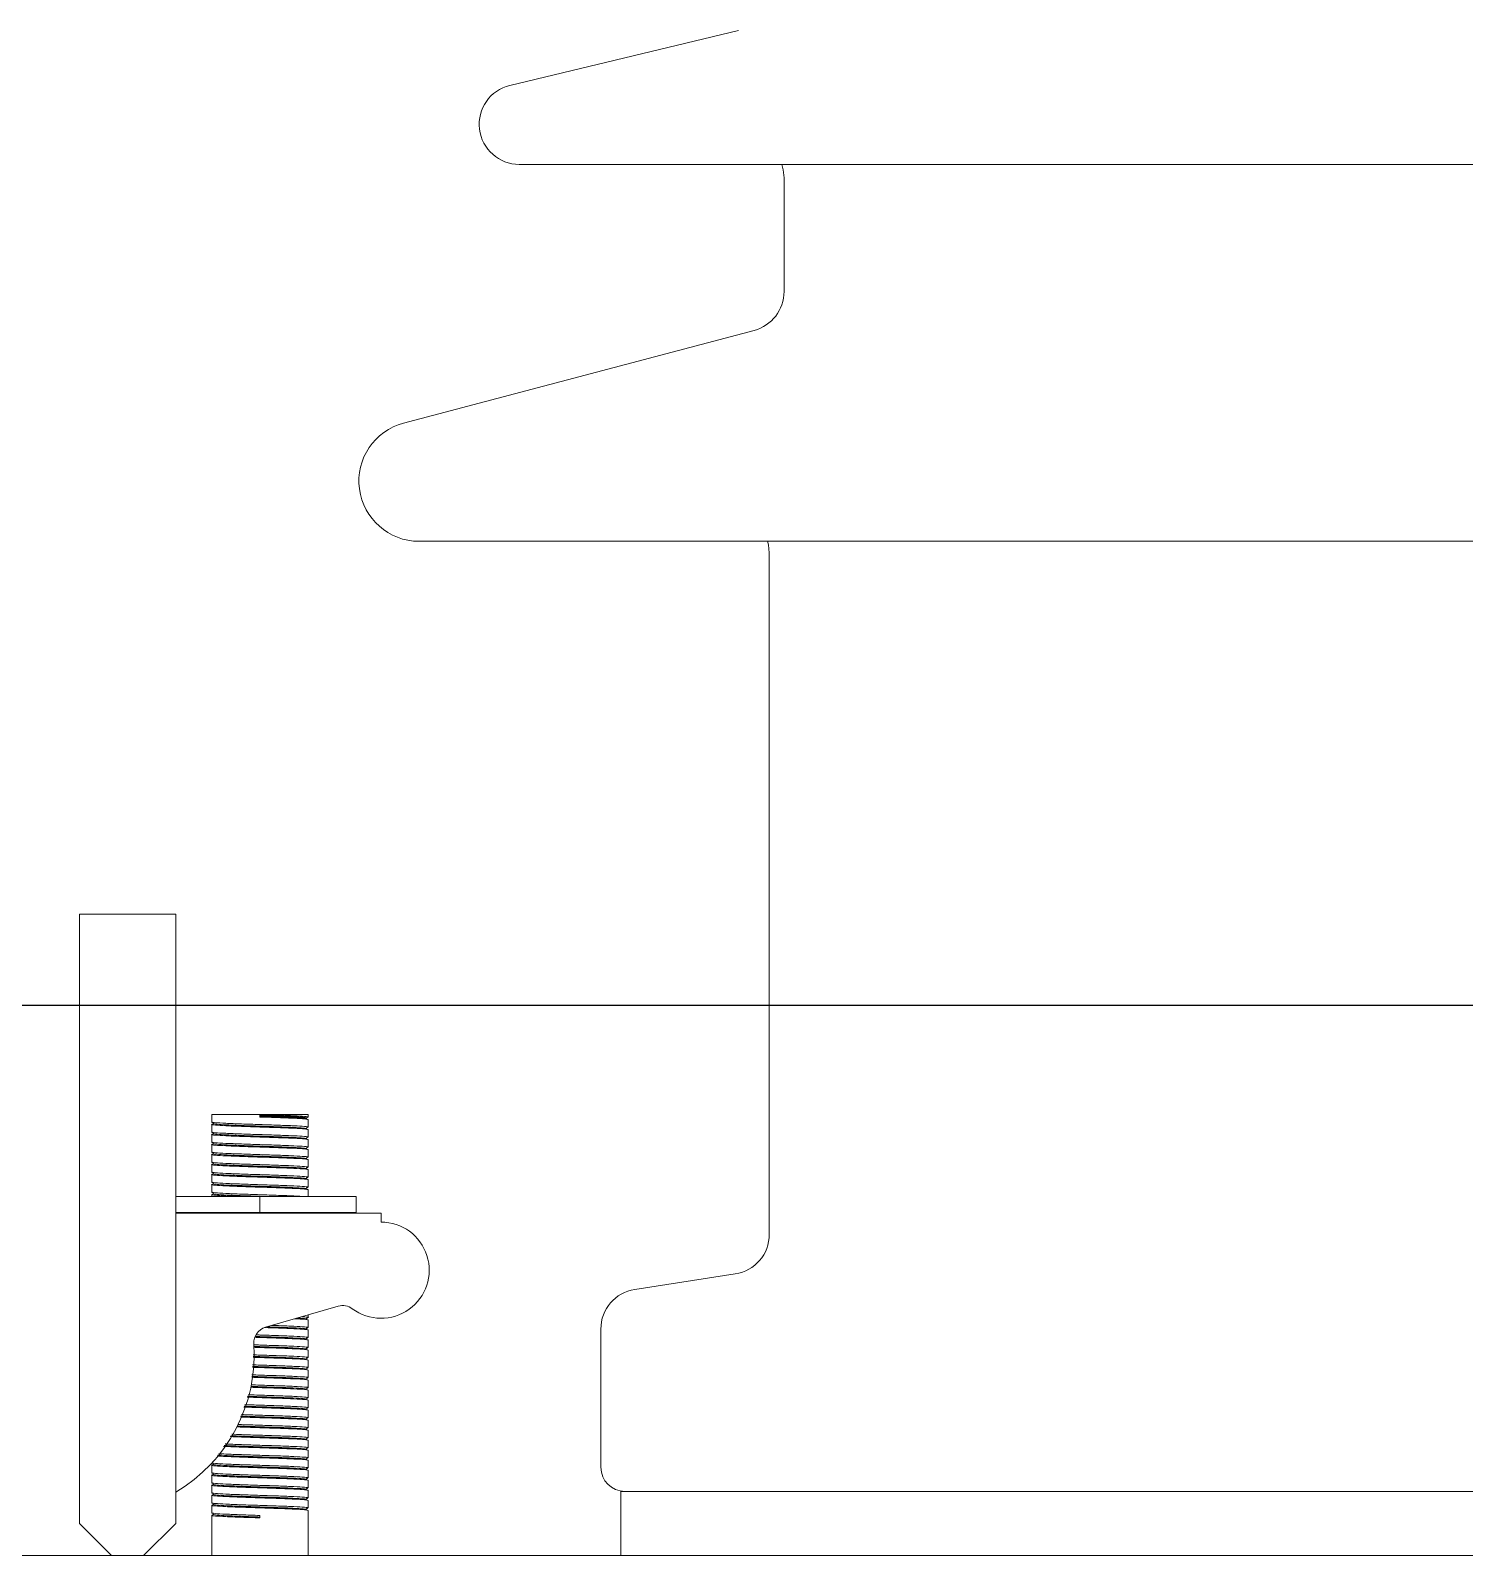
# Model space of a CAD drawing. Header units: millimetres. Extents: x 30710 to 48779, y -19256 to -8564.
# Drawn here: x 39773.4 to 39952.2, y -10654.8 to -10464.6 of the extents above; entities that cross this region are included whole.
import ezdxf

# ---------------------------------------------------------------- set-up
doc = ezdxf.new("R2010")
doc.units = ezdxf.units.MM
doc.header["$LTSCALE"] = 10
doc.layers.get('Defpoints').update_dxf_attribs({"lineweight": 25})
doc.layers.add('粗实线', color=4, linetype='Continuous', lineweight=18)

msp = doc.modelspace()

# ---------------------------------------------------------------- linework, layer by layer
at = {"layer": 'Defpoints'}
msp.add_line((30710.22, -10586.157), (45830.22, -10586.157), dxfattribs=at)
at = {"layer": '粗实线'}
for p, q in [((39833.21, -10471.428), (39861.704, -10464.583)), ((40044.713, -10481.29), (39834.378, -10481.29)), ((39867.378, -10497.151), (39867.378, -10482.947)), ((39819.96, -10513.539), (39863.656, -10501.985)), ((40057.213, -10528.29), (39821.878, -10528.29)), ((39865.545, -10614.73), (39865.536, -10529.721)), ((39779.545, -10574.79), (39791.545, -10574.79)), ((39779.545, -10574.79), (39779.545, -10609.79)), ((39791.545, -10574.79), (39791.545, -10609.79)), ((39796.045, -10600.727), (39796.045, -10599.79)), ((39802.045, -10599.79), (39796.045, -10599.79)), ((39802.045, -10599.79), (39802.045, -10600.099)), ((39808.045, -10599.79), (39802.045, -10599.79)), ((39808.045, -10599.79), (39808.045, -10600.102)), ((39796.045, -10601.977), (39796.045, -10601.036)), ((39808.045, -10600.411), (39808.045, -10601.352)), ((39808.045, -10601.661), (39808.045, -10602.602)), ((39796.045, -10603.227), (39796.045, -10602.286)), ((39796.045, -10604.477), (39796.045, -10603.536)), ((39808.045, -10602.911), (39808.045, -10603.852)), ((39796.045, -10605.727), (39796.045, -10604.786)), ((39808.045, -10604.161), (39808.045, -10605.102)), ((39808.045, -10605.411), (39808.045, -10606.352)), ((39796.045, -10606.977), (39796.045, -10606.036)), ((39796.045, -10608.227), (39796.045, -10607.286)), ((39808.045, -10606.661), (39808.045, -10607.602)), ((39796.045, -10609.477), (39796.045, -10608.536)), ((39808.045, -10607.911), (39808.045, -10608.852)), ((39808.045, -10609.161), (39808.045, -10610.002)), ((39779.545, -10609.79), (39779.545, -10650.79)), ((39791.545, -10609.79), (39791.545, -10650.79)), ((39791.545, -10610.002), (39802.045, -10610.002)), ((39796.045, -10610.002), (39796.045, -10609.786)), ((39802.045, -10610.002), (39802.045, -10612.002)), ((39802.045, -10610.002), (39814.045, -10610.002)), ((39814.045, -10610.002), (39814.045, -10612.002)), ((39791.545, -10612.002), (39802.045, -10612.002)), ((39791.545, -10612.102), (39817.144, -10612.102)), ((39802.045, -10612.002), (39814.045, -10612.002)), ((39808.045, -10612.002), (39808.045, -10612.102)), ((39817.144, -10612.102), (39817.144, -10613.202)), ((39848.785, -10621.599), (39861.306, -10619.673)), ((39811.803, -10623.694), (39802.732, -10626.327)), ((39808.045, -10624.785), (39808.045, -10625.102)), ((39808.045, -10625.411), (39808.045, -10626.352)), ((39808.045, -10626.661), (39808.045, -10627.602)), ((39844.545, -10643.79), (39844.545, -10626.541)), ((39808.045, -10627.911), (39808.045, -10628.852)), ((39808.045, -10629.161), (39808.045, -10630.102)), ((39808.045, -10630.411), (39808.045, -10631.352)), ((39808.045, -10631.661), (39808.045, -10632.602)), ((39808.045, -10632.911), (39808.045, -10633.852)), ((39808.045, -10634.161), (39808.045, -10635.102)), ((39808.045, -10635.411), (39808.045, -10636.352)), ((39808.045, -10636.661), (39808.045, -10637.602)), ((39808.045, -10637.911), (39808.045, -10638.852)), ((39808.045, -10639.161), (39808.045, -10640.102)), ((39808.045, -10640.411), (39808.045, -10641.352)), ((39808.045, -10641.661), (39808.045, -10642.602)), ((39796.045, -10644.477), (39796.045, -10643.536)), ((39808.045, -10642.911), (39808.045, -10643.852)), ((39796.045, -10645.727), (39796.045, -10644.786)), ((39808.045, -10644.161), (39808.045, -10645.102)), ((39808.045, -10645.411), (39808.045, -10646.352)), ((39796.045, -10646.977), (39796.045, -10646.036)), ((39796.045, -10648.227), (39796.045, -10647.286)), ((39808.045, -10646.661), (39808.045, -10647.602)), ((39847.045, -10654.79), (39847.045, -10646.79)), ((39847.045, -10646.79), (39939.545, -10646.79)), ((39939.545, -10646.79), (40000.281, -10646.79)), ((39796.045, -10649.477), (39796.045, -10648.536)), ((39808.045, -10647.911), (39808.045, -10648.852)), ((39808.045, -10649.161), (39808.045, -10654.79)), ((39783.545, -10654.79), (39779.545, -10650.79)), ((39791.545, -10650.79), (39787.545, -10654.79)), ((39796.045, -10654.79), (39796.045, -10649.786)), ((39802.045, -10650.099), (39802.045, -10649.79)), ((40124.545, -10654.79), (39094.545, -10654.79))]:
    msp.add_line(p, q, dxfattribs=at)
for points in [[(39867.378, -10482.947), (39867.282, -10481.972), (39867.095, -10481.29)], [(39865.536, -10529.721), (39865.44, -10528.745), (39865.327, -10528.29)]]:
    msp.add_lwpolyline(points, dxfattribs=at)
for centre, radius, start, end in [((39834.378, -10476.29), 5, 103.50795, 270), ((39862.378, -10497.151), 5, 284.81144, 360), ((39821.878, -10520.79), 7.5, 104.81144, 270), ((39817.144, -10619.202), 6, 233.28344, 90), ((39860.545, -10614.731), 5, 278.74616, 0.00618), ((39849.545, -10626.541), 5, 98.74616, 180), ((39812.361, -10625.615), 2, 53.28344, 106.18265), ((39803.289, -10628.248), 2, 106.18265, 183.81504), ((39781.338, -10629.711), 20, 300.68869, 3.81504), ((39847.545, -10643.79), 3, 180, 270)]:
    msp.add_arc(centre, radius, start, end, dxfattribs=at)
for points, knots in [([(39802.045, -10599.79), (39802.829, -10599.816), (39804.398, -10599.868), (39806.413, -10599.946), (39807.678, -10600.024), (39808.198, -10600.08), (39808.005, -10600.11), (39807.981, -10600.113)], [0, 0, 0, 0, 1.4695606, 2.9391213, 4.4086819, 5.8782426, 6.0836959, 6.0836959, 6.0836959, 6.0836959]), ([(39802.045, -10599.988), (39802.807, -10600.014), (39804.329, -10600.066), (39806.249, -10600.145), (39807.592, -10600.223), (39807.767, -10600.275), (39807.854, -10600.301)], [0, 0, 0, 0, 1.4558524, 2.9117047, 4.3675571, 5.8214592, 5.8214592, 5.8214592, 5.8214592]), ([(39808.036, -10600.113), (39808.004, -10600.131), (39807.941, -10600.168), (39807.877, -10600.205), (39807.845, -10600.224)], [0, 0, 0, 0, 0.11047373, 0.22094307, 0.22094307, 0.22094307, 0.22094307]), ([(39796.109, -10601.025), (39796.086, -10601.029), (39795.893, -10601.058), (39796.413, -10601.114), (39797.677, -10601.192), (39799.694, -10601.27), (39802.043, -10601.349), (39804.404, -10601.427), (39806.387, -10601.505), (39807.775, -10601.583), (39807.955, -10601.635), (39808.045, -10601.661)], [0, 0, 0, 0, 0.207761, 1.6938278, 3.1798946, 4.6659615, 6.1520283, 7.6380951, 9.1241619, 10.6102287, 12.0962955, 12.0962955, 12.0962955, 12.0962955]), ([(39796.045, -10600.727), (39796.136, -10600.753), (39796.316, -10600.805), (39797.704, -10600.884), (39799.686, -10600.962), (39802.047, -10601.04), (39804.397, -10601.118), (39806.413, -10601.196), (39807.678, -10601.274), (39808.198, -10601.33), (39808.005, -10601.36), (39807.981, -10601.363)], [0, 0, 0, 0, 1.4860668, 2.9721336, 4.4582004, 5.9442673, 7.4303341, 8.9164009, 10.4024677, 11.8885345, 12.0962955, 12.0962955, 12.0962955, 12.0962955]), ([(39796.246, -10600.849), (39796.214, -10600.83), (39796.15, -10600.793), (39796.086, -10600.756), (39796.055, -10600.738)], [0, 0, 0, 0, 0.11046934, 0.22094307, 0.22094307, 0.22094307, 0.22094307]), ([(39796.055, -10601.025), (39796.086, -10601.007), (39796.15, -10600.97), (39796.214, -10600.933), (39796.246, -10600.915)], [0, 0, 0, 0, 0.11047373, 0.22094307, 0.22094307, 0.22094307, 0.22094307]), ([(39796.246, -10602.099), (39796.214, -10602.08), (39796.15, -10602.043), (39796.086, -10602.006), (39796.055, -10601.988)], [0, 0, 0, 0, 0.11046934, 0.22094307, 0.22094307, 0.22094307, 0.22094307]), ([(39796.117, -10601.99), (39796.197, -10602.012), (39796.373, -10602.06), (39797.708, -10602.134), (39799.685, -10602.212), (39802.048, -10602.29), (39804.397, -10602.368), (39806.413, -10602.446), (39807.678, -10602.524), (39808.198, -10602.58), (39808.005, -10602.61), (39807.981, -10602.613)], [0, 0, 0, 0, 1.2690968, 2.7753094, 4.281522, 5.7877346, 7.2939472, 8.8001598, 10.3063724, 11.812585, 12.0231626, 12.0231626, 12.0231626, 12.0231626]), ([(39796.236, -10600.926), (39796.324, -10600.952), (39796.498, -10601.004), (39797.842, -10601.082), (39799.762, -10601.16), (39802.045, -10601.238), (39804.329, -10601.316), (39806.249, -10601.395), (39807.592, -10601.473), (39807.767, -10601.525), (39807.854, -10601.551)], [0, 0, 0, 0, 1.455684, 2.9113679, 4.3670519, 5.8227359, 7.2784198, 8.7341038, 10.1897878, 11.6435217, 11.6435217, 11.6435217, 11.6435217]), ([(39808.036, -10601.363), (39808.004, -10601.381), (39807.941, -10601.418), (39807.877, -10601.455), (39807.845, -10601.474)], [0, 0, 0, 0, 0.11047373, 0.22094307, 0.22094307, 0.22094307, 0.22094307]), ([(39796.109, -10602.275), (39796.086, -10602.279), (39795.893, -10602.308), (39796.413, -10602.364), (39797.677, -10602.442), (39799.694, -10602.52), (39802.043, -10602.599), (39804.404, -10602.677), (39806.387, -10602.755), (39807.775, -10602.833), (39807.955, -10602.885), (39808.045, -10602.911)], [0, 0, 0, 0, 0.207761, 1.6938278, 3.1798946, 4.6659615, 6.1520283, 7.6380951, 9.1241619, 10.6102287, 12.0962955, 12.0962955, 12.0962955, 12.0962955]), ([(39796.109, -10603.525), (39796.086, -10603.529), (39795.893, -10603.558), (39796.413, -10603.614), (39797.677, -10603.692), (39799.694, -10603.77), (39802.043, -10603.849), (39804.404, -10603.927), (39806.387, -10604.005), (39807.775, -10604.083), (39807.955, -10604.135), (39808.045, -10604.161)], [0, 0, 0, 0, 0.207761, 1.6938278, 3.1798946, 4.6659615, 6.1520283, 7.6380951, 9.1241619, 10.6102287, 12.0962955, 12.0962955, 12.0962955, 12.0962955]), ([(39796.055, -10602.275), (39796.086, -10602.257), (39796.15, -10602.22), (39796.214, -10602.183), (39796.246, -10602.165)], [0, 0, 0, 0, 0.11047373, 0.22094307, 0.22094307, 0.22094307, 0.22094307]), ([(39796.246, -10603.349), (39796.214, -10603.33), (39796.15, -10603.293), (39796.086, -10603.256), (39796.055, -10603.238)], [0, 0, 0, 0, 0.11046934, 0.22094307, 0.22094307, 0.22094307, 0.22094307]), ([(39796.055, -10603.525), (39796.086, -10603.507), (39796.15, -10603.47), (39796.214, -10603.433), (39796.246, -10603.415)], [0, 0, 0, 0, 0.11047373, 0.22094307, 0.22094307, 0.22094307, 0.22094307]), ([(39796.117, -10603.24), (39796.197, -10603.262), (39796.373, -10603.31), (39797.708, -10603.384), (39799.685, -10603.462), (39802.048, -10603.54), (39804.397, -10603.618), (39806.413, -10603.696), (39807.678, -10603.774), (39808.198, -10603.83), (39808.005, -10603.86), (39807.981, -10603.863)], [0, 0, 0, 0, 1.2690968, 2.7753094, 4.281522, 5.7877346, 7.2939472, 8.8001598, 10.3063724, 11.812585, 12.0231626, 12.0231626, 12.0231626, 12.0231626]), ([(39796.236, -10602.176), (39796.324, -10602.202), (39796.498, -10602.254), (39797.842, -10602.332), (39799.762, -10602.41), (39802.045, -10602.488), (39804.329, -10602.566), (39806.249, -10602.645), (39807.592, -10602.723), (39807.767, -10602.775), (39807.854, -10602.801)], [0, 0, 0, 0, 1.455684, 2.9113679, 4.3670519, 5.8227359, 7.2784198, 8.7341038, 10.1897878, 11.6435217, 11.6435217, 11.6435217, 11.6435217]), ([(39796.236, -10603.426), (39796.324, -10603.452), (39796.498, -10603.504), (39797.842, -10603.582), (39799.762, -10603.66), (39802.045, -10603.738), (39804.329, -10603.816), (39806.249, -10603.895), (39807.592, -10603.973), (39807.767, -10604.025), (39807.854, -10604.051)], [0, 0, 0, 0, 1.455684, 2.9113679, 4.3670519, 5.8227359, 7.2784198, 8.7341038, 10.1897878, 11.6435217, 11.6435217, 11.6435217, 11.6435217]), ([(39808.036, -10602.613), (39808.004, -10602.631), (39807.941, -10602.668), (39807.877, -10602.705), (39807.845, -10602.724)], [0, 0, 0, 0, 0.11047373, 0.22094307, 0.22094307, 0.22094307, 0.22094307]), ([(39808.036, -10603.863), (39808.004, -10603.881), (39807.941, -10603.918), (39807.877, -10603.955), (39807.845, -10603.974)], [0, 0, 0, 0, 0.11047373, 0.22094307, 0.22094307, 0.22094307, 0.22094307]), ([(39796.109, -10604.775), (39796.086, -10604.779), (39795.893, -10604.808), (39796.413, -10604.864), (39797.677, -10604.942), (39799.694, -10605.02), (39802.043, -10605.099), (39804.404, -10605.177), (39806.387, -10605.255), (39807.775, -10605.333), (39807.955, -10605.385), (39808.045, -10605.411)], [0, 0, 0, 0, 0.207761, 1.6938278, 3.1798946, 4.6659615, 6.1520283, 7.6380951, 9.1241619, 10.6102287, 12.0962955, 12.0962955, 12.0962955, 12.0962955]), ([(39796.045, -10604.477), (39796.136, -10604.503), (39796.316, -10604.555), (39797.704, -10604.634), (39799.686, -10604.712), (39802.047, -10604.79), (39804.397, -10604.868), (39806.413, -10604.946), (39807.678, -10605.024), (39808.198, -10605.08), (39808.005, -10605.11), (39807.981, -10605.113)], [0, 0, 0, 0, 1.4860668, 2.9721336, 4.4582004, 5.9442673, 7.4303341, 8.9164009, 10.4024677, 11.8885345, 12.0962955, 12.0962955, 12.0962955, 12.0962955]), ([(39796.246, -10604.599), (39796.214, -10604.58), (39796.15, -10604.543), (39796.086, -10604.506), (39796.055, -10604.488)], [0, 0, 0, 0, 0.11046934, 0.22094307, 0.22094307, 0.22094307, 0.22094307]), ([(39796.055, -10604.775), (39796.086, -10604.757), (39796.15, -10604.72), (39796.214, -10604.683), (39796.246, -10604.665)], [0, 0, 0, 0, 0.11047373, 0.22094307, 0.22094307, 0.22094307, 0.22094307]), ([(39796.246, -10605.849), (39796.214, -10605.83), (39796.15, -10605.793), (39796.086, -10605.756), (39796.055, -10605.738)], [0, 0, 0, 0, 0.11046934, 0.22094307, 0.22094307, 0.22094307, 0.22094307]), ([(39796.055, -10606.025), (39796.086, -10606.007), (39796.15, -10605.97), (39796.214, -10605.933), (39796.246, -10605.915)], [0, 0, 0, 0, 0.11047373, 0.22094307, 0.22094307, 0.22094307, 0.22094307]), ([(39796.117, -10605.74), (39796.197, -10605.762), (39796.373, -10605.81), (39797.708, -10605.884), (39799.685, -10605.962), (39802.048, -10606.04), (39804.397, -10606.118), (39806.413, -10606.196), (39807.678, -10606.274), (39808.198, -10606.33), (39808.005, -10606.36), (39807.981, -10606.363)], [0, 0, 0, 0, 1.2690968, 2.7753094, 4.281522, 5.7877346, 7.2939472, 8.8001598, 10.3063724, 11.812585, 12.0231626, 12.0231626, 12.0231626, 12.0231626]), ([(39796.236, -10604.676), (39796.324, -10604.702), (39796.498, -10604.754), (39797.842, -10604.832), (39799.762, -10604.91), (39802.045, -10604.988), (39804.329, -10605.066), (39806.249, -10605.145), (39807.592, -10605.223), (39807.767, -10605.275), (39807.854, -10605.301)], [0, 0, 0, 0, 1.455684, 2.9113679, 4.3670519, 5.8227359, 7.2784198, 8.7341038, 10.1897878, 11.6435217, 11.6435217, 11.6435217, 11.6435217]), ([(39796.236, -10605.926), (39796.324, -10605.952), (39796.498, -10606.004), (39797.842, -10606.082), (39799.762, -10606.16), (39802.045, -10606.238), (39804.329, -10606.316), (39806.249, -10606.395), (39807.592, -10606.473), (39807.767, -10606.525), (39807.854, -10606.551)], [0, 0, 0, 0, 1.455684, 2.9113679, 4.3670519, 5.8227359, 7.2784198, 8.7341038, 10.1897878, 11.6435217, 11.6435217, 11.6435217, 11.6435217]), ([(39808.036, -10605.113), (39808.004, -10605.131), (39807.941, -10605.168), (39807.877, -10605.205), (39807.845, -10605.224)], [0, 0, 0, 0, 0.11047373, 0.22094307, 0.22094307, 0.22094307, 0.22094307]), ([(39796.109, -10606.025), (39796.086, -10606.029), (39795.893, -10606.058), (39796.413, -10606.114), (39797.677, -10606.192), (39799.694, -10606.27), (39802.043, -10606.349), (39804.404, -10606.427), (39806.387, -10606.505), (39807.775, -10606.583), (39807.955, -10606.635), (39808.045, -10606.661)], [0, 0, 0, 0, 0.207761, 1.6938278, 3.1798946, 4.6659615, 6.1520283, 7.6380951, 9.1241619, 10.6102287, 12.0962955, 12.0962955, 12.0962955, 12.0962955]), ([(39796.109, -10607.275), (39796.086, -10607.279), (39795.893, -10607.308), (39796.413, -10607.364), (39797.677, -10607.442), (39799.694, -10607.52), (39802.043, -10607.599), (39804.404, -10607.677), (39806.387, -10607.755), (39807.775, -10607.833), (39807.955, -10607.885), (39808.045, -10607.911)], [0, 0, 0, 0, 0.207761, 1.6938278, 3.1798946, 4.6659615, 6.1520283, 7.6380951, 9.1241619, 10.6102287, 12.0962955, 12.0962955, 12.0962955, 12.0962955]), ([(39796.045, -10606.977), (39796.136, -10607.003), (39796.316, -10607.055), (39797.704, -10607.134), (39799.686, -10607.212), (39802.047, -10607.29), (39804.397, -10607.368), (39806.413, -10607.446), (39807.678, -10607.524), (39808.198, -10607.58), (39808.005, -10607.61), (39807.981, -10607.613)], [0, 0, 0, 0, 1.4860668, 2.9721336, 4.4582004, 5.9442673, 7.4303341, 8.9164009, 10.4024677, 11.8885345, 12.0962955, 12.0962955, 12.0962955, 12.0962955]), ([(39796.246, -10607.099), (39796.214, -10607.08), (39796.15, -10607.043), (39796.086, -10607.006), (39796.055, -10606.988)], [0, 0, 0, 0, 0.11046934, 0.22094307, 0.22094307, 0.22094307, 0.22094307]), ([(39796.055, -10607.275), (39796.086, -10607.257), (39796.15, -10607.22), (39796.214, -10607.183), (39796.246, -10607.165)], [0, 0, 0, 0, 0.11047373, 0.22094307, 0.22094307, 0.22094307, 0.22094307]), ([(39796.236, -10607.176), (39796.324, -10607.202), (39796.498, -10607.254), (39797.842, -10607.332), (39799.762, -10607.41), (39802.045, -10607.488), (39804.329, -10607.566), (39806.249, -10607.645), (39807.592, -10607.723), (39807.767, -10607.775), (39807.854, -10607.801)], [0, 0, 0, 0, 1.455684, 2.9113679, 4.3670519, 5.8227359, 7.2784198, 8.7341038, 10.1897878, 11.6435217, 11.6435217, 11.6435217, 11.6435217]), ([(39808.036, -10606.363), (39808.004, -10606.381), (39807.941, -10606.418), (39807.877, -10606.455), (39807.845, -10606.474)], [0, 0, 0, 0, 0.11047373, 0.22094307, 0.22094307, 0.22094307, 0.22094307]), ([(39808.036, -10607.613), (39808.004, -10607.631), (39807.941, -10607.668), (39807.877, -10607.705), (39807.845, -10607.724)], [0, 0, 0, 0, 0.11047373, 0.22094307, 0.22094307, 0.22094307, 0.22094307]), ([(39796.109, -10608.525), (39796.086, -10608.529), (39795.893, -10608.558), (39796.413, -10608.614), (39797.677, -10608.692), (39799.694, -10608.77), (39802.043, -10608.849), (39804.404, -10608.927), (39806.387, -10609.005), (39807.775, -10609.083), (39807.955, -10609.135), (39808.045, -10609.161)], [0, 0, 0, 0, 0.207761, 1.6938278, 3.1798946, 4.6659615, 6.1520283, 7.6380951, 9.1241619, 10.6102287, 12.0962955, 12.0962955, 12.0962955, 12.0962955]), ([(39796.246, -10608.349), (39796.214, -10608.33), (39796.15, -10608.293), (39796.086, -10608.256), (39796.055, -10608.238)], [0, 0, 0, 0, 0.11046934, 0.22094307, 0.22094307, 0.22094307, 0.22094307]), ([(39796.055, -10608.525), (39796.086, -10608.507), (39796.15, -10608.47), (39796.214, -10608.433), (39796.246, -10608.415)], [0, 0, 0, 0, 0.11047373, 0.22094307, 0.22094307, 0.22094307, 0.22094307]), ([(39796.246, -10609.599), (39796.214, -10609.58), (39796.15, -10609.543), (39796.086, -10609.506), (39796.055, -10609.488)], [0, 0, 0, 0, 0.11046934, 0.22094307, 0.22094307, 0.22094307, 0.22094307]), ([(39796.055, -10609.775), (39796.086, -10609.757), (39796.15, -10609.72), (39796.214, -10609.683), (39796.246, -10609.665)], [0, 0, 0, 0, 0.11047373, 0.22094307, 0.22094307, 0.22094307, 0.22094307]), ([(39796.117, -10608.24), (39796.197, -10608.262), (39796.373, -10608.31), (39797.708, -10608.384), (39799.685, -10608.462), (39802.048, -10608.54), (39804.397, -10608.618), (39806.413, -10608.696), (39807.678, -10608.774), (39808.198, -10608.83), (39808.005, -10608.86), (39807.981, -10608.863)], [0, 0, 0, 0, 1.2690968, 2.7753094, 4.281522, 5.7877346, 7.2939472, 8.8001598, 10.3063724, 11.812585, 12.0231626, 12.0231626, 12.0231626, 12.0231626]), ([(39796.117, -10609.49), (39796.197, -10609.512), (39796.373, -10609.56), (39797.708, -10609.634), (39799.684, -10609.712), (39802.051, -10609.79), (39804.383, -10609.868), (39806.269, -10609.939), (39806.942, -10609.984), (39807.223, -10610.002)], [0, 0, 0, 0, 1.4281618, 3.1231589, 4.818156, 6.5131531, 8.2081502, 9.9031473, 11.1219291, 11.1219291, 11.1219291, 11.1219291]), ([(39796.236, -10608.426), (39796.324, -10608.452), (39796.498, -10608.504), (39797.842, -10608.582), (39799.762, -10608.66), (39802.045, -10608.738), (39804.329, -10608.816), (39806.249, -10608.895), (39807.592, -10608.973), (39807.767, -10609.025), (39807.854, -10609.051)], [0, 0, 0, 0, 1.455684, 2.9113679, 4.3670519, 5.8227359, 7.2784198, 8.7341038, 10.1897878, 11.6435217, 11.6435217, 11.6435217, 11.6435217]), ([(39796.236, -10609.676), (39796.323, -10609.702), (39796.498, -10609.754), (39797.844, -10609.832), (39799.754, -10609.91), (39801.439, -10609.967), (39802.311, -10609.998), (39802.443, -10610.002)], [0, 0, 0, 0, 1.4884585, 2.976917, 4.4653755, 5.9538341, 6.2203374, 6.2203374, 6.2203374, 6.2203374]), ([(39808.036, -10608.863), (39808.004, -10608.881), (39807.941, -10608.918), (39807.877, -10608.955), (39807.845, -10608.974)], [0, 0, 0, 0, 0.11047373, 0.22094307, 0.22094307, 0.22094307, 0.22094307]), ([(39796.109, -10609.775), (39796.086, -10609.779), (39795.893, -10609.808), (39796.423, -10609.864), (39797.548, -10609.936), (39798.768, -10609.982), (39799.298, -10610.002)], [0, 0, 0, 0, 0.1602941, 1.3068406, 2.4533872, 3.333861, 3.333861, 3.333861, 3.333861]), ([(39796.246, -10612.099), (39796.214, -10612.08), (39796.158, -10612.048), (39796.103, -10612.016), (39796.079, -10612.002)], [0, 0, 0, 0, 0.11046936, 0.19223137, 0.19223137, 0.19223137, 0.19223137]), ([(39796.191, -10612.002), (39796.244, -10612.02), (39796.343, -10612.053), (39796.982, -10612.087), (39797.281, -10612.102)], [0, 0, 0, 0, 0.5834743, 1.0967668, 1.0967668, 1.0967668, 1.0967668]), ([(39802.622, -10626.368), (39803.209, -10626.388), (39804.579, -10626.433), (39806.385, -10626.505), (39807.775, -10626.583), (39807.955, -10626.635), (39808.045, -10626.661)], [0, 0, 0, 0, 1.0858701, 2.5358211, 3.9857722, 5.4357233, 5.4357233, 5.4357233, 5.4357233]), ([(39802.93, -10626.269), (39803.385, -10626.285), (39804.597, -10626.327), (39806.245, -10626.395), (39807.593, -10626.473), (39807.767, -10626.525), (39807.854, -10626.551)], [0, 0, 0, 0, 0.8253027, 2.1962086, 3.5671145, 4.9361839, 4.9361839, 4.9361839, 4.9361839]), ([(39803.545, -10626.091), (39803.814, -10626.1), (39804.858, -10626.135), (39806.405, -10626.196), (39807.68, -10626.274), (39808.198, -10626.33), (39808.005, -10626.36), (39807.981, -10626.363)], [0, 0, 0, 0, 0.4558541, 1.7703375, 3.0848208, 4.3993042, 4.5830768, 4.5830768, 4.5830768, 4.5830768]), ([(39806.403, -10625.262), (39806.859, -10625.285), (39807.816, -10625.335), (39807.967, -10625.385), (39808.045, -10625.411)], [0, 0, 0, 0, 0.7881783, 1.6525154, 1.6525154, 1.6525154, 1.6525154]), ([(39806.691, -10625.178), (39806.96, -10625.193), (39807.697, -10625.234), (39807.793, -10625.275), (39807.854, -10625.301)], [0, 0, 0, 0, 0.4272775, 1.1724574, 1.1724574, 1.1724574, 1.1724574]), ([(39807.284, -10625.006), (39807.389, -10625.012), (39807.946, -10625.044), (39808.194, -10625.08), (39808.005, -10625.11), (39807.981, -10625.113)], [0, 0, 0, 0, 0.14443909, 0.76087231, 0.84705335, 0.84705335, 0.84705335, 0.84705335]), ([(39808.036, -10625.113), (39808.004, -10625.131), (39807.941, -10625.168), (39807.877, -10625.205), (39807.845, -10625.224)], [0, 0, 0, 0, 0.11047373, 0.22094307, 0.22094307, 0.22094307, 0.22094307]), ([(39808.036, -10626.363), (39808.004, -10626.381), (39807.941, -10626.418), (39807.877, -10626.455), (39807.845, -10626.474)], [0, 0, 0, 0, 0.11047373, 0.22094307, 0.22094307, 0.22094307, 0.22094307]), ([(39801.272, -10628.711), (39801.529, -10628.72), (39802.524, -10628.755), (39804.336, -10628.816), (39806.247, -10628.895), (39807.592, -10628.973), (39807.767, -10629.025), (39807.854, -10629.051)], [0, 0, 0, 0, 0.5280036, 2.045383, 3.5627624, 5.0801419, 6.5954886, 6.5954886, 6.5954886, 6.5954886]), ([(39801.285, -10628.514), (39801.537, -10628.523), (39802.553, -10628.557), (39804.404, -10628.618), (39806.411, -10628.696), (39807.678, -10628.774), (39808.198, -10628.83), (39808.005, -10628.86), (39807.981, -10628.863)], [0, 0, 0, 0, 0.5070935, 2.0379907, 3.5688879, 5.099785, 6.6306822, 6.8447108, 6.8447108, 6.8447108, 6.8447108]), ([(39801.409, -10627.577), (39801.62, -10627.584), (39802.595, -10627.617), (39804.411, -10627.677), (39806.385, -10627.755), (39807.775, -10627.833), (39807.955, -10627.885), (39808.045, -10627.911)], [0, 0, 0, 0, 0.4311272, 1.9857744, 3.5404215, 5.0950686, 6.6497158, 6.6497158, 6.6497158, 6.6497158]), ([(39801.473, -10627.468), (39801.663, -10627.475), (39802.592, -10627.508), (39804.336, -10627.566), (39806.247, -10627.645), (39807.592, -10627.723), (39807.767, -10627.775), (39807.854, -10627.801)], [0, 0, 0, 0, 0.386842, 1.8891913, 3.3915406, 4.8938898, 6.3942266, 6.3942266, 6.3942266, 6.3942266]), ([(39801.588, -10627.274), (39801.74, -10627.279), (39802.656, -10627.311), (39804.405, -10627.368), (39806.411, -10627.446), (39807.678, -10627.524), (39808.198, -10627.58), (39808.005, -10627.61), (39807.981, -10627.613)], [0, 0, 0, 0, 0.3004887, 1.8080814, 3.3156741, 4.8232669, 6.3308596, 6.5416301, 6.5416301, 6.5416301, 6.5416301]), ([(39808.036, -10627.613), (39808.004, -10627.631), (39807.941, -10627.668), (39807.877, -10627.705), (39807.845, -10627.724)], [0, 0, 0, 0, 0.11047373, 0.22094307, 0.22094307, 0.22094307, 0.22094307]), ([(39801.182, -10630.069), (39801.469, -10630.079), (39802.517, -10630.115), (39804.411, -10630.177), (39806.385, -10630.255), (39807.775, -10630.333), (39807.955, -10630.385), (39808.045, -10630.411)], [0, 0, 0, 0, 0.5906348, 2.1620112, 3.7333877, 5.3047641, 6.8761406, 6.8761406, 6.8761406, 6.8761406]), ([(39801.19, -10629.958), (39801.474, -10629.968), (39802.496, -10630.004), (39804.335, -10630.066), (39806.247, -10630.145), (39807.592, -10630.223), (39807.767, -10630.275), (39807.854, -10630.301)], [0, 0, 0, 0, 0.586391, 2.1097326, 3.6330743, 5.156416, 6.677717, 6.677717, 6.677717, 6.677717]), ([(39801.203, -10629.761), (39801.482, -10629.771), (39802.525, -10629.806), (39804.404, -10629.868), (39806.411, -10629.946), (39807.678, -10630.024), (39808.198, -10630.08), (39808.005, -10630.11), (39807.981, -10630.113)], [0, 0, 0, 0, 0.5641228, 2.1011076, 3.6380924, 5.1750772, 6.712062, 6.9269417, 6.9269417, 6.9269417, 6.9269417]), ([(39801.264, -10628.822), (39801.524, -10628.831), (39802.545, -10628.866), (39804.411, -10628.927), (39806.385, -10629.005), (39807.775, -10629.083), (39807.955, -10629.135), (39808.045, -10629.161)], [0, 0, 0, 0, 0.5323546, 2.0977433, 3.663132, 5.2285206, 6.7939093, 6.7939093, 6.7939093, 6.7939093]), ([(39808.036, -10628.863), (39808.004, -10628.881), (39807.941, -10628.918), (39807.877, -10628.955), (39807.845, -10628.974)], [0, 0, 0, 0, 0.11047373, 0.22094307, 0.22094307, 0.22094307, 0.22094307]), ([(39808.036, -10630.113), (39808.004, -10630.131), (39807.941, -10630.168), (39807.877, -10630.205), (39807.845, -10630.224)], [0, 0, 0, 0, 0.11047373, 0.22094307, 0.22094307, 0.22094307, 0.22094307]), ([(39801.025, -10632.452), (39801.364, -10632.464), (39802.44, -10632.502), (39804.335, -10632.566), (39806.247, -10632.645), (39807.592, -10632.723), (39807.767, -10632.775), (39807.854, -10632.801)], [0, 0, 0, 0, 0.704352, 2.2393215, 3.774291, 5.3092605, 6.8421737, 6.8421737, 6.8421737, 6.8421737]), ([(39801.038, -10632.256), (39801.373, -10632.267), (39802.469, -10632.304), (39804.403, -10632.368), (39806.412, -10632.446), (39807.678, -10632.524), (39808.198, -10632.58), (39808.005, -10632.61), (39807.981, -10632.613)], [0, 0, 0, 0, 0.6793637, 2.2282382, 3.7771126, 5.3259871, 6.8748616, 7.0914035, 7.0914035, 7.0914035, 7.0914035]), ([(39801.1, -10631.316), (39801.414, -10631.327), (39802.489, -10631.364), (39804.411, -10631.427), (39806.386, -10631.505), (39807.775, -10631.583), (39807.955, -10631.635), (39808.045, -10631.661)], [0, 0, 0, 0, 0.6493036, 2.2265707, 3.8038377, 5.3811048, 6.9583718, 6.9583718, 6.9583718, 6.9583718]), ([(39801.107, -10631.205), (39801.419, -10631.216), (39802.468, -10631.253), (39804.335, -10631.316), (39806.247, -10631.395), (39807.592, -10631.473), (39807.767, -10631.525), (39807.854, -10631.551)], [0, 0, 0, 0, 0.6451771, 2.1743813, 3.7035855, 5.2327897, 6.7599453, 6.7599453, 6.7599453, 6.7599453]), ([(39801.12, -10631.008), (39801.428, -10631.019), (39802.497, -10631.055), (39804.403, -10631.118), (39806.411, -10631.196), (39807.678, -10631.274), (39808.198, -10631.33), (39808.005, -10631.36), (39807.981, -10631.363)], [0, 0, 0, 0, 0.6215494, 2.1645258, 3.7075023, 5.2504788, 6.7934552, 7.0091726, 7.0091726, 7.0091726, 7.0091726]), ([(39808.036, -10631.363), (39808.004, -10631.381), (39807.941, -10631.418), (39807.877, -10631.455), (39807.845, -10631.474)], [0, 0, 0, 0, 0.11047373, 0.22094307, 0.22094307, 0.22094307, 0.22094307]), ([(39800.891, -10633.809), (39801.274, -10633.822), (39802.418, -10633.861), (39804.41, -10633.927), (39806.386, -10634.005), (39807.775, -10634.083), (39807.955, -10634.135), (39808.045, -10634.161)], [0, 0, 0, 0, 0.7999247, 2.3917251, 3.9835255, 5.5753259, 7.1671264, 7.1671264, 7.1671264, 7.1671264]), ([(39800.929, -10633.699), (39801.299, -10633.712), (39802.407, -10633.751), (39804.335, -10633.816), (39806.247, -10633.895), (39807.592, -10633.973), (39807.767, -10634.025), (39807.854, -10634.051)], [0, 0, 0, 0, 0.7739276, 2.3155091, 3.8570906, 5.3986722, 6.9381886, 6.9381886, 6.9381886, 6.9381886]), ([(39800.956, -10633.503), (39801.318, -10633.515), (39802.441, -10633.554), (39804.403, -10633.618), (39806.412, -10633.696), (39807.678, -10633.774), (39808.198, -10633.83), (39808.005, -10633.86), (39807.981, -10633.863)], [0, 0, 0, 0, 0.7375568, 2.2922378, 3.8469188, 5.4015997, 6.9562807, 7.1736344, 7.1736344, 7.1736344, 7.1736344]), ([(39801.018, -10632.564), (39801.359, -10632.575), (39802.461, -10632.613), (39804.41, -10632.677), (39806.386, -10632.755), (39807.775, -10632.833), (39807.955, -10632.885), (39808.045, -10632.911)], [0, 0, 0, 0, 0.7083517, 2.2914145, 3.8744774, 5.4575402, 7.040603, 7.040603, 7.040603, 7.040603]), ([(39808.036, -10632.613), (39808.004, -10632.631), (39807.941, -10632.668), (39807.877, -10632.705), (39807.845, -10632.724)], [0, 0, 0, 0, 0.11047373, 0.22094307, 0.22094307, 0.22094307, 0.22094307]), ([(39808.036, -10633.863), (39808.004, -10633.881), (39807.941, -10633.918), (39807.877, -10633.955), (39807.845, -10633.974)], [0, 0, 0, 0, 0.11047373, 0.22094307, 0.22094307, 0.22094307, 0.22094307]), ([(39800.043, -10636.28), (39800.706, -10636.303), (39802.129, -10636.352), (39804.409, -10636.427), (39806.386, -10636.505), (39807.775, -10636.583), (39807.955, -10636.635), (39808.045, -10636.661)], [0, 0, 0, 0, 1.4344458, 3.0797377, 4.7250297, 6.3703217, 8.0156136, 8.0156136, 8.0156136, 8.0156136]), ([(39800.082, -10636.169), (39800.732, -10636.192), (39802.118, -10636.241), (39804.334, -10636.316), (39806.248, -10636.395), (39807.592, -10636.473), (39807.767, -10636.525), (39807.854, -10636.551)], [0, 0, 0, 0, 1.4088678, 3.0037817, 4.5986956, 6.1936095, 7.7863868, 7.7863868, 7.7863868, 7.7863868]), ([(39800.148, -10635.975), (39800.777, -10635.997), (39802.166, -10636.044), (39804.402, -10636.118), (39806.412, -10636.196), (39807.678, -10636.274), (39808.198, -10636.33), (39808.005, -10636.36), (39807.981, -10636.363)], [0, 0, 0, 0, 1.3280308, 2.9353338, 4.5426368, 6.1499398, 7.7572428, 7.9819533, 7.9819533, 7.9819533, 7.9819533]), ([(39800.467, -10635.045), (39800.99, -10635.063), (39802.274, -10635.107), (39804.409, -10635.177), (39806.386, -10635.255), (39807.775, -10635.333), (39807.955, -10635.385), (39808.045, -10635.411)], [0, 0, 0, 0, 1.1129704, 2.7325703, 4.3521702, 5.9717701, 7.59137, 7.59137, 7.59137, 7.59137]), ([(39800.505, -10634.934), (39801.016, -10634.952), (39802.262, -10634.996), (39804.334, -10635.066), (39806.248, -10635.145), (39807.592, -10635.223), (39807.767, -10635.275), (39807.854, -10635.301)], [0, 0, 0, 0, 1.0870643, 2.6563957, 4.2257271, 5.7950585, 7.3622877, 7.3622877, 7.3622877, 7.3622877]), ([(39800.572, -10634.74), (39801.061, -10634.756), (39802.311, -10634.799), (39804.403, -10634.868), (39806.412, -10634.946), (39807.678, -10635.024), (39808.198, -10635.08), (39808.005, -10635.11), (39807.981, -10635.113)], [0, 0, 0, 0, 1.0141257, 2.5947759, 4.1754261, 5.7560762, 7.3367264, 7.5577108, 7.5577108, 7.5577108, 7.5577108]), ([(39808.036, -10635.113), (39808.004, -10635.131), (39807.941, -10635.168), (39807.877, -10635.205), (39807.845, -10635.224)], [0, 0, 0, 0, 0.11047373, 0.22094307, 0.22094307, 0.22094307, 0.22094307]), ([(39799.62, -10637.515), (39799.663, -10637.517), (39800.35, -10637.545), (39802.076, -10637.599), (39804.396, -10637.677), (39806.389, -10637.755), (39807.774, -10637.833), (39807.955, -10637.885), (39808.045, -10637.911)], [0, 0, 0, 0, 0.1108049, 1.7765671, 3.4423293, 5.1080915, 6.7738536, 8.4396158, 8.4396158, 8.4396158, 8.4396158]), ([(39799.658, -10637.403), (39799.712, -10637.406), (39800.39, -10637.434), (39802.074, -10637.488), (39804.321, -10637.566), (39806.251, -10637.645), (39807.591, -10637.723), (39807.766, -10637.775), (39807.854, -10637.801)], [0, 0, 0, 0, 0.1406289, 1.75497, 3.3693111, 4.9836522, 6.5979933, 8.2101718, 8.2101718, 8.2101718, 8.2101718]), ([(39799.724, -10637.211), (39799.733, -10637.211), (39800.389, -10637.237), (39802.081, -10637.29), (39804.388, -10637.368), (39806.416, -10637.446), (39807.677, -10637.524), (39808.198, -10637.58), (39808.005, -10637.61), (39807.981, -10637.613)], [0, 0, 0, 0, 0.0209482, 1.652366, 3.2837839, 4.9152017, 6.5466196, 8.1780374, 8.4061194, 8.4061194, 8.4061194, 8.4061194]), ([(39808.036, -10636.363), (39808.004, -10636.381), (39807.941, -10636.418), (39807.877, -10636.455), (39807.845, -10636.474)], [0, 0, 0, 0, 0.11047373, 0.22094307, 0.22094307, 0.22094307, 0.22094307]), ([(39808.036, -10637.613), (39808.004, -10637.631), (39807.941, -10637.668), (39807.877, -10637.705), (39807.845, -10637.724)], [0, 0, 0, 0, 0.11047373, 0.22094307, 0.22094307, 0.22094307, 0.22094307]), ([(39798.338, -10639.964), (39798.79, -10639.983), (39799.866, -10640.028), (39802.057, -10640.099), (39804.401, -10640.177), (39806.388, -10640.255), (39807.775, -10640.333), (39807.955, -10640.385), (39808.045, -10640.411)], [0, 0, 0, 0, 1.2309789, 2.92921, 4.6274412, 6.3256724, 8.0239036, 9.7221347, 9.7221347, 9.7221347, 9.7221347]), ([(39798.414, -10639.852), (39798.865, -10639.871), (39799.919, -10639.917), (39802.056, -10639.988), (39804.326, -10640.066), (39806.25, -10640.145), (39807.592, -10640.223), (39807.766, -10640.275), (39807.854, -10640.301)], [0, 0, 0, 0, 1.2295913, 2.8751657, 4.5207401, 6.1663145, 7.8118889, 9.4552589, 9.4552589, 9.4552589, 9.4552589]), ([(39798.542, -10639.663), (39798.93, -10639.679), (39799.943, -10639.722), (39802.06, -10639.79), (39804.393, -10639.868), (39806.414, -10639.946), (39807.678, -10640.024), (39808.198, -10640.08), (39808.005, -10640.11), (39807.981, -10640.113)], [0, 0, 0, 0, 1.0326772, 2.6974949, 4.3623127, 6.0271304, 7.6919481, 9.3567659, 9.5895173, 9.5895173, 9.5895173, 9.5895173]), ([(39799.162, -10638.747), (39799.354, -10638.755), (39800.18, -10638.789), (39802.067, -10638.849), (39804.398, -10638.927), (39806.389, -10639.005), (39807.774, -10639.083), (39807.955, -10639.135), (39808.045, -10639.161)], [0, 0, 0, 0, 0.505872, 2.1841449, 3.8624177, 5.5406906, 7.2189635, 8.8972363, 8.8972363, 8.8972363, 8.8972363]), ([(39799.235, -10638.636), (39799.426, -10638.644), (39800.232, -10638.678), (39802.066, -10638.738), (39804.323, -10638.816), (39806.251, -10638.895), (39807.592, -10638.973), (39807.766, -10639.025), (39807.854, -10639.051)], [0, 0, 0, 0, 0.5064922, 2.1323229, 3.7581537, 5.3839844, 7.0098152, 8.6334679, 8.6334679, 8.6334679, 8.6334679]), ([(39799.301, -10638.444), (39799.448, -10638.45), (39800.232, -10638.482), (39802.071, -10638.54), (39804.391, -10638.618), (39806.415, -10638.696), (39807.677, -10638.774), (39808.198, -10638.83), (39808.005, -10638.86), (39807.981, -10638.863)], [0, 0, 0, 0, 0.3785226, 2.0227607, 3.6669988, 5.3112368, 6.9554749, 8.599713, 8.8295872, 8.8295872, 8.8295872, 8.8295872]), ([(39808.036, -10638.863), (39808.004, -10638.881), (39807.941, -10638.918), (39807.877, -10638.955), (39807.845, -10638.974)], [0, 0, 0, 0, 0.11047373, 0.22094307, 0.22094307, 0.22094307, 0.22094307]), ([(39808.036, -10640.113), (39808.004, -10640.131), (39807.941, -10640.168), (39807.877, -10640.205), (39807.845, -10640.224)], [0, 0, 0, 0, 0.11047373, 0.22094307, 0.22094307, 0.22094307, 0.22094307]), ([(39797.518, -10641.175), (39797.609, -10641.181), (39798.114, -10641.213), (39799.729, -10641.27), (39802.034, -10641.349), (39804.407, -10641.427), (39806.386, -10641.505), (39807.775, -10641.583), (39807.955, -10641.635), (39808.045, -10641.661)], [0, 0, 0, 0, 0.3713865, 2.0667534, 3.7621202, 5.4574871, 7.152854, 8.8482208, 10.5435877, 10.5435877, 10.5435877, 10.5435877]), ([(39797.595, -10641.061), (39797.704, -10641.068), (39798.21, -10641.101), (39799.799, -10641.16), (39802.035, -10641.238), (39804.332, -10641.316), (39806.248, -10641.395), (39807.592, -10641.473), (39807.767, -10641.525), (39807.854, -10641.551)], [0, 0, 0, 0, 0.4456466, 2.0842743, 3.722902, 5.3615298, 7.0001575, 8.6387852, 10.2752178, 10.2752178, 10.2752178, 10.2752178]), ([(39797.719, -10640.879), (39797.746, -10640.88), (39798.201, -10640.908), (39799.74, -10640.962), (39802.033, -10641.04), (39804.401, -10641.118), (39806.412, -10641.196), (39807.678, -10641.274), (39808.198, -10641.33), (39808.005, -10641.36), (39807.981, -10641.363)], [0, 0, 0, 0, 0.1084194, 1.7868133, 3.4652072, 5.1436011, 6.8219949, 8.5003888, 10.1787827, 10.4134322, 10.4134322, 10.4134322, 10.4134322]), ([(39808.036, -10641.363), (39808.004, -10641.381), (39807.941, -10641.418), (39807.877, -10641.455), (39807.845, -10641.474)], [0, 0, 0, 0, 0.11047373, 0.22094307, 0.22094307, 0.22094307, 0.22094307]), ([(39796.109, -10643.525), (39796.086, -10643.529), (39795.893, -10643.558), (39796.413, -10643.614), (39797.677, -10643.692), (39799.694, -10643.77), (39802.043, -10643.849), (39804.404, -10643.927), (39806.387, -10644.005), (39807.775, -10644.083), (39807.955, -10644.135), (39808.045, -10644.161)], [0, 0, 0, 0, 0.207761, 1.6938278, 3.1798946, 4.6659615, 6.1520283, 7.6380951, 9.1241619, 10.6102287, 12.0962955, 12.0962955, 12.0962955, 12.0962955]), ([(39796.246, -10643.349), (39796.214, -10643.33), (39796.15, -10643.293), (39796.086, -10643.256), (39796.055, -10643.238)], [0, 0, 0, 0, 0.11046934, 0.22094307, 0.22094307, 0.22094307, 0.22094307]), ([(39796.055, -10643.525), (39796.086, -10643.507), (39796.15, -10643.47), (39796.214, -10643.433), (39796.246, -10643.415)], [0, 0, 0, 0, 0.11047373, 0.22094307, 0.22094307, 0.22094307, 0.22094307]), ([(39796.117, -10643.24), (39796.197, -10643.262), (39796.373, -10643.31), (39797.708, -10643.384), (39799.685, -10643.462), (39802.048, -10643.54), (39804.397, -10643.618), (39806.413, -10643.696), (39807.678, -10643.774), (39808.198, -10643.83), (39808.005, -10643.86), (39807.981, -10643.863)], [0, 0, 0, 0, 1.2690968, 2.7753094, 4.281522, 5.7877346, 7.2939472, 8.8001598, 10.3063724, 11.812585, 12.0231626, 12.0231626, 12.0231626, 12.0231626]), ([(39796.236, -10643.426), (39796.324, -10643.452), (39796.498, -10643.504), (39797.842, -10643.582), (39799.762, -10643.66), (39802.045, -10643.738), (39804.329, -10643.816), (39806.249, -10643.895), (39807.592, -10643.973), (39807.767, -10644.025), (39807.854, -10644.051)], [0, 0, 0, 0, 1.455684, 2.9113679, 4.3670519, 5.8227359, 7.2784198, 8.7341038, 10.1897878, 11.6435217, 11.6435217, 11.6435217, 11.6435217]), ([(39796.704, -10642.376), (39797.032, -10642.398), (39797.747, -10642.446), (39799.704, -10642.52), (39802.041, -10642.599), (39804.405, -10642.677), (39806.387, -10642.755), (39807.775, -10642.833), (39807.955, -10642.885), (39808.045, -10642.911)], [0, 0, 0, 0, 1.401546, 3.0610549, 4.7205637, 6.3800726, 8.0395815, 9.6990903, 11.3585992, 11.3585992, 11.3585992, 11.3585992]), ([(39796.783, -10642.26), (39797.125, -10642.284), (39797.842, -10642.334), (39799.776, -10642.41), (39802.041, -10642.488), (39804.33, -10642.566), (39806.249, -10642.645), (39807.592, -10642.723), (39807.767, -10642.775), (39807.854, -10642.801)], [0, 0, 0, 0, 1.4706761, 3.0741354, 4.6775947, 6.281054, 7.8845133, 9.4879726, 11.0892839, 11.0892839, 11.0892839, 11.0892839]), ([(39796.905, -10642.08), (39797.176, -10642.098), (39797.839, -10642.142), (39799.707, -10642.212), (39802.041, -10642.29), (39804.399, -10642.368), (39806.413, -10642.446), (39807.678, -10642.524), (39808.198, -10642.58), (39808.005, -10642.61), (39807.981, -10642.613)], [0, 0, 0, 0, 1.1345196, 2.7785312, 4.4225427, 6.0665543, 7.7105659, 9.3545775, 10.9985891, 11.2284318, 11.2284318, 11.2284318, 11.2284318]), ([(39808.036, -10642.613), (39808.004, -10642.631), (39807.941, -10642.668), (39807.877, -10642.705), (39807.845, -10642.724)], [0, 0, 0, 0, 0.11047373, 0.22094307, 0.22094307, 0.22094307, 0.22094307]), ([(39808.036, -10643.863), (39808.004, -10643.881), (39807.941, -10643.918), (39807.877, -10643.955), (39807.845, -10643.974)], [0, 0, 0, 0, 0.11047373, 0.22094307, 0.22094307, 0.22094307, 0.22094307]), ([(39796.109, -10644.775), (39796.086, -10644.779), (39795.893, -10644.808), (39796.413, -10644.864), (39797.677, -10644.942), (39799.694, -10645.02), (39802.043, -10645.099), (39804.404, -10645.177), (39806.387, -10645.255), (39807.775, -10645.333), (39807.955, -10645.385), (39808.045, -10645.411)], [0, 0, 0, 0, 0.207761, 1.6938278, 3.1798946, 4.6659615, 6.1520283, 7.6380951, 9.1241619, 10.6102287, 12.0962955, 12.0962955, 12.0962955, 12.0962955]), ([(39796.045, -10644.477), (39796.136, -10644.503), (39796.316, -10644.555), (39797.704, -10644.634), (39799.686, -10644.712), (39802.047, -10644.79), (39804.397, -10644.868), (39806.413, -10644.946), (39807.678, -10645.024), (39808.198, -10645.08), (39808.005, -10645.11), (39807.981, -10645.113)], [0, 0, 0, 0, 1.4860668, 2.9721336, 4.4582004, 5.9442673, 7.4303341, 8.9164009, 10.4024677, 11.8885345, 12.0962955, 12.0962955, 12.0962955, 12.0962955]), ([(39796.246, -10644.599), (39796.214, -10644.58), (39796.15, -10644.543), (39796.086, -10644.506), (39796.055, -10644.488)], [0, 0, 0, 0, 0.11046934, 0.22094307, 0.22094307, 0.22094307, 0.22094307]), ([(39796.055, -10644.775), (39796.086, -10644.757), (39796.15, -10644.72), (39796.214, -10644.683), (39796.246, -10644.665)], [0, 0, 0, 0, 0.11047373, 0.22094307, 0.22094307, 0.22094307, 0.22094307]), ([(39796.246, -10645.849), (39796.214, -10645.83), (39796.15, -10645.793), (39796.086, -10645.756), (39796.055, -10645.738)], [0, 0, 0, 0, 0.11046934, 0.22094307, 0.22094307, 0.22094307, 0.22094307]), ([(39796.117, -10645.74), (39796.197, -10645.762), (39796.373, -10645.81), (39797.708, -10645.884), (39799.685, -10645.962), (39802.048, -10646.04), (39804.397, -10646.118), (39806.413, -10646.196), (39807.678, -10646.274), (39808.198, -10646.33), (39808.005, -10646.36), (39807.981, -10646.363)], [0, 0, 0, 0, 1.2690968, 2.7753094, 4.281522, 5.7877346, 7.2939472, 8.8001598, 10.3063724, 11.812585, 12.0231626, 12.0231626, 12.0231626, 12.0231626]), ([(39796.236, -10644.676), (39796.324, -10644.702), (39796.498, -10644.754), (39797.842, -10644.832), (39799.762, -10644.91), (39802.045, -10644.988), (39804.329, -10645.066), (39806.249, -10645.145), (39807.592, -10645.223), (39807.767, -10645.275), (39807.854, -10645.301)], [0, 0, 0, 0, 1.455684, 2.9113679, 4.3670519, 5.8227359, 7.2784198, 8.7341038, 10.1897878, 11.6435217, 11.6435217, 11.6435217, 11.6435217]), ([(39808.036, -10645.113), (39808.004, -10645.131), (39807.941, -10645.168), (39807.877, -10645.205), (39807.845, -10645.224)], [0, 0, 0, 0, 0.11047373, 0.22094307, 0.22094307, 0.22094307, 0.22094307]), ([(39796.109, -10646.025), (39796.086, -10646.029), (39795.893, -10646.058), (39796.413, -10646.114), (39797.677, -10646.192), (39799.694, -10646.27), (39802.043, -10646.349), (39804.404, -10646.427), (39806.387, -10646.505), (39807.775, -10646.583), (39807.955, -10646.635), (39808.045, -10646.661)], [0, 0, 0, 0, 0.207761, 1.6938278, 3.1798946, 4.6659615, 6.1520283, 7.6380951, 9.1241619, 10.6102287, 12.0962955, 12.0962955, 12.0962955, 12.0962955]), ([(39796.109, -10647.275), (39796.086, -10647.279), (39795.893, -10647.308), (39796.413, -10647.364), (39797.677, -10647.442), (39799.694, -10647.52), (39802.043, -10647.599), (39804.404, -10647.677), (39806.387, -10647.755), (39807.775, -10647.833), (39807.955, -10647.885), (39808.045, -10647.911)], [0, 0, 0, 0, 0.207761, 1.6938278, 3.1798946, 4.6659615, 6.1520283, 7.6380951, 9.1241619, 10.6102287, 12.0962955, 12.0962955, 12.0962955, 12.0962955]), ([(39796.055, -10646.025), (39796.086, -10646.007), (39796.15, -10645.97), (39796.214, -10645.933), (39796.246, -10645.915)], [0, 0, 0, 0, 0.11047373, 0.22094307, 0.22094307, 0.22094307, 0.22094307]), ([(39796.246, -10647.099), (39796.214, -10647.08), (39796.15, -10647.043), (39796.086, -10647.006), (39796.055, -10646.988)], [0, 0, 0, 0, 0.11046934, 0.22094307, 0.22094307, 0.22094307, 0.22094307]), ([(39796.055, -10647.275), (39796.086, -10647.257), (39796.15, -10647.22), (39796.214, -10647.183), (39796.246, -10647.165)], [0, 0, 0, 0, 0.11047373, 0.22094307, 0.22094307, 0.22094307, 0.22094307]), ([(39796.117, -10646.99), (39796.197, -10647.012), (39796.373, -10647.06), (39797.708, -10647.134), (39799.685, -10647.212), (39802.048, -10647.29), (39804.397, -10647.368), (39806.413, -10647.446), (39807.678, -10647.524), (39808.198, -10647.58), (39808.005, -10647.61), (39807.981, -10647.613)], [0, 0, 0, 0, 1.2690968, 2.7753094, 4.281522, 5.7877346, 7.2939472, 8.8001598, 10.3063724, 11.812585, 12.0231626, 12.0231626, 12.0231626, 12.0231626]), ([(39796.236, -10645.926), (39796.324, -10645.952), (39796.498, -10646.004), (39797.842, -10646.082), (39799.762, -10646.16), (39802.045, -10646.238), (39804.329, -10646.316), (39806.249, -10646.395), (39807.592, -10646.473), (39807.767, -10646.525), (39807.854, -10646.551)], [0, 0, 0, 0, 1.455684, 2.9113679, 4.3670519, 5.8227359, 7.2784198, 8.7341038, 10.1897878, 11.6435217, 11.6435217, 11.6435217, 11.6435217]), ([(39796.236, -10647.176), (39796.324, -10647.202), (39796.498, -10647.254), (39797.842, -10647.332), (39799.762, -10647.41), (39802.045, -10647.488), (39804.329, -10647.566), (39806.249, -10647.645), (39807.592, -10647.723), (39807.767, -10647.775), (39807.854, -10647.801)], [0, 0, 0, 0, 1.455684, 2.9113679, 4.3670519, 5.8227359, 7.2784198, 8.7341038, 10.1897878, 11.6435217, 11.6435217, 11.6435217, 11.6435217]), ([(39808.036, -10646.363), (39808.004, -10646.381), (39807.941, -10646.418), (39807.877, -10646.455), (39807.845, -10646.474)], [0, 0, 0, 0, 0.11047373, 0.22094307, 0.22094307, 0.22094307, 0.22094307]), ([(39808.036, -10647.613), (39808.004, -10647.631), (39807.941, -10647.668), (39807.877, -10647.705), (39807.845, -10647.724)], [0, 0, 0, 0, 0.11047373, 0.22094307, 0.22094307, 0.22094307, 0.22094307]), ([(39796.109, -10648.525), (39796.086, -10648.529), (39795.893, -10648.558), (39796.413, -10648.614), (39797.677, -10648.692), (39799.694, -10648.77), (39802.043, -10648.849), (39804.404, -10648.927), (39806.387, -10649.005), (39807.775, -10649.083), (39807.955, -10649.135), (39808.045, -10649.161)], [0, 0, 0, 0, 0.207761, 1.6938278, 3.1798946, 4.6659615, 6.1520283, 7.6380951, 9.1241619, 10.6102287, 12.0962955, 12.0962955, 12.0962955, 12.0962955]), ([(39796.045, -10648.227), (39796.136, -10648.253), (39796.316, -10648.305), (39797.704, -10648.384), (39799.686, -10648.462), (39802.047, -10648.54), (39804.397, -10648.618), (39806.413, -10648.696), (39807.678, -10648.774), (39808.198, -10648.83), (39808.005, -10648.86), (39807.981, -10648.863)], [0, 0, 0, 0, 1.4860668, 2.9721336, 4.4582004, 5.9442673, 7.4303341, 8.9164009, 10.4024677, 11.8885345, 12.0962955, 12.0962955, 12.0962955, 12.0962955]), ([(39796.246, -10648.349), (39796.214, -10648.33), (39796.15, -10648.293), (39796.086, -10648.256), (39796.055, -10648.238)], [0, 0, 0, 0, 0.11046934, 0.22094307, 0.22094307, 0.22094307, 0.22094307]), ([(39796.055, -10648.525), (39796.086, -10648.507), (39796.15, -10648.47), (39796.214, -10648.433), (39796.246, -10648.415)], [0, 0, 0, 0, 0.11047373, 0.22094307, 0.22094307, 0.22094307, 0.22094307]), ([(39796.246, -10649.599), (39796.214, -10649.58), (39796.15, -10649.543), (39796.086, -10649.506), (39796.055, -10649.488)], [0, 0, 0, 0, 0.11046934, 0.22094307, 0.22094307, 0.22094307, 0.22094307]), ([(39796.055, -10649.775), (39796.086, -10649.757), (39796.15, -10649.72), (39796.214, -10649.683), (39796.246, -10649.665)], [0, 0, 0, 0, 0.11047373, 0.22094307, 0.22094307, 0.22094307, 0.22094307]), ([(39796.117, -10649.49), (39796.197, -10649.512), (39796.373, -10649.56), (39797.708, -10649.634), (39799.686, -10649.712), (39801.259, -10649.764), (39802.045, -10649.79)], [0, 0, 0, 0, 1.3023679, 2.8480679, 4.3937679, 5.9394679, 5.9394679, 5.9394679, 5.9394679]), ([(39796.236, -10648.426), (39796.324, -10648.452), (39796.498, -10648.504), (39797.842, -10648.582), (39799.762, -10648.66), (39802.045, -10648.738), (39804.329, -10648.816), (39806.249, -10648.895), (39807.592, -10648.973), (39807.767, -10649.025), (39807.854, -10649.051)], [0, 0, 0, 0, 1.455684, 2.9113679, 4.3670519, 5.8227359, 7.2784198, 8.7341038, 10.1897878, 11.6435217, 11.6435217, 11.6435217, 11.6435217]), ([(39808.036, -10648.863), (39808.004, -10648.881), (39807.941, -10648.918), (39807.877, -10648.955), (39807.845, -10648.974)], [0, 0, 0, 0, 0.11047373, 0.22094307, 0.22094307, 0.22094307, 0.22094307]), ([(39796.109, -10649.775), (39796.086, -10649.779), (39795.893, -10649.808), (39796.413, -10649.864), (39797.678, -10649.942), (39799.693, -10650.02), (39801.261, -10650.073), (39802.045, -10650.099)], [0, 0, 0, 0, 0.2054533, 1.675014, 3.1445746, 4.6141353, 6.0836959, 6.0836959, 6.0836959, 6.0836959])]:
    msp.add_open_spline(points, degree=3, knots=knots, dxfattribs=at)
for points in [[(39802.045, -10599.9), (39802.807, -10599.926), (39804.329, -10599.978), (39806.249, -10600.056), (39807.592, -10600.134), (39807.767, -10600.187), (39807.854, -10600.213)], [(39802.045, -10600.099), (39802.832, -10600.125), (39804.404, -10600.177), (39806.387, -10600.255), (39807.775, -10600.333), (39807.955, -10600.385), (39808.045, -10600.411)], [(39796.236, -10649.676), (39796.324, -10649.702), (39796.498, -10649.754), (39797.842, -10649.832), (39799.762, -10649.91), (39801.284, -10649.962), (39802.045, -10649.988)]]:
    msp.add_open_spline(points, degree=3, dxfattribs=at)

doc.saveas('drawing.dxf')
